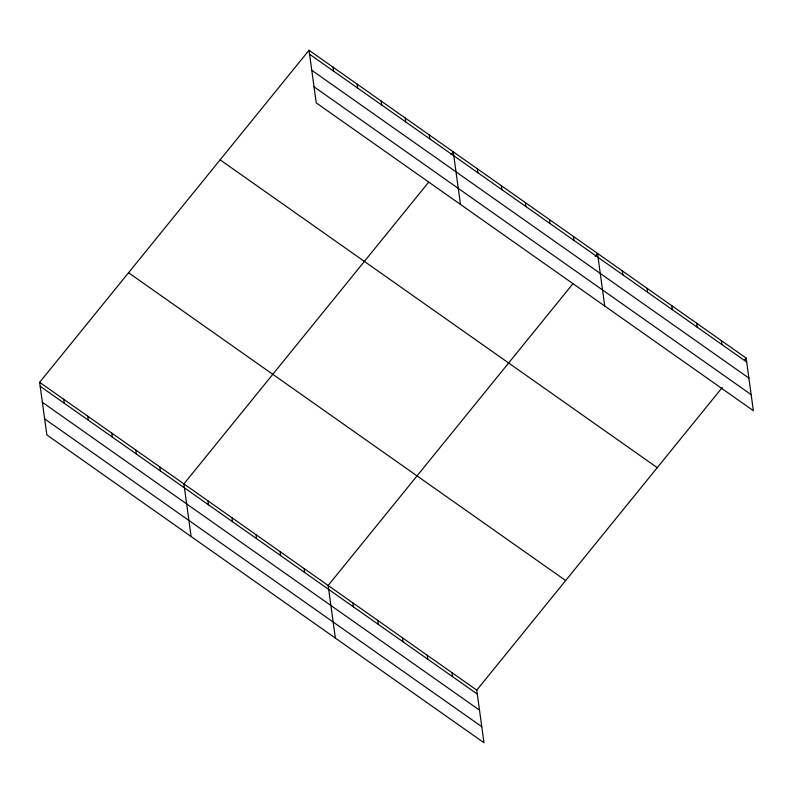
<?xml version="1.0" encoding="UTF-8"?>
<svg xmlns="http://www.w3.org/2000/svg" width="793" height="793" viewBox="0 0 793 793"><rect width="100%" height="100%" fill="white"/><g stroke="black" fill="none" stroke-linecap="round" stroke-linejoin="round"><path stroke-width="1.19" d="M722.185 387.608L476.771 690.138L483.978 742.744L46.856 434.931L39.65 382.325L309.022 50.256L746.144 358.069L753.35 410.675L316.229 102.862L309.022 50.256M428.537 182.331L183.897 483.908L191.103 536.504M450.949 154.694L453.269 151.84L460.475 204.435M572.784 283.904L328.153 585.482L335.36 638.087M595.206 256.278L597.525 253.413L604.732 306.019M744.597 359.972L746.144 358.069M309.557 54.221L746.689 362.034M311.758 70.27L748.889 378.083M314.028 86.814L751.149 394.617M220.127 159.839L657.248 467.652M128.545 272.742L565.667 580.555M39.65 382.325L476.771 690.138M40.195 386.29L477.317 694.103M42.396 402.338L479.517 710.151M44.656 418.882L481.777 726.685M721.372 340.623L721.917 344.588M696.601 323.187L697.146 327.142M671.83 305.741L672.375 309.706M647.058 288.305L647.603 292.26M622.297 270.859L622.832 274.814M573.478 236.483L574.023 240.448M549.44 219.552L549.985 223.517M525.392 202.631L525.937 206.586M501.354 185.701L501.9 189.656M477.317 168.77L477.852 172.725M429.231 134.909L429.766 138.864M405.183 117.979L405.729 121.944M381.146 101.048L381.691 105.013M452 672.692L452.545 676.657M357.108 84.117L357.643 88.082M427.239 655.256L427.774 659.211M333.06 67.187L333.605 71.152M402.467 637.81L403.003 641.775M377.696 620.364L378.231 624.329M352.925 602.928L353.47 606.883M304.115 568.551L304.651 572.516M280.068 551.621L280.613 555.586M256.03 534.7L256.565 538.655M231.982 517.77L232.527 521.725M207.944 500.839L208.49 504.794M159.859 466.978L160.404 470.933M135.821 450.047L136.356 454.002M111.773 433.117L112.319 437.082M87.736 416.186L88.281 420.151M63.688 399.256L64.233 403.221"/></g></svg>
